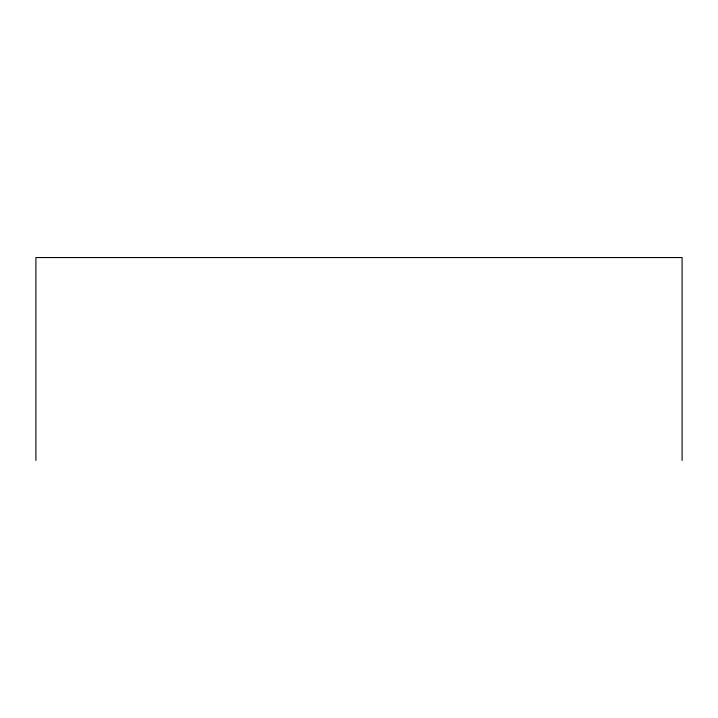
<?xml version="1.0" encoding="UTF-8"?>
<svg xmlns="http://www.w3.org/2000/svg" width="718" height="718" viewBox="0 0 718 718"><rect width="100%" height="100%" fill="white"/><g stroke="black" fill="none" stroke-linecap="round" stroke-linejoin="round"><path stroke-width="1.08" d="M682.1 460.453L682.1 257.547L35.9 257.547L35.9 460.453"/></g></svg>
